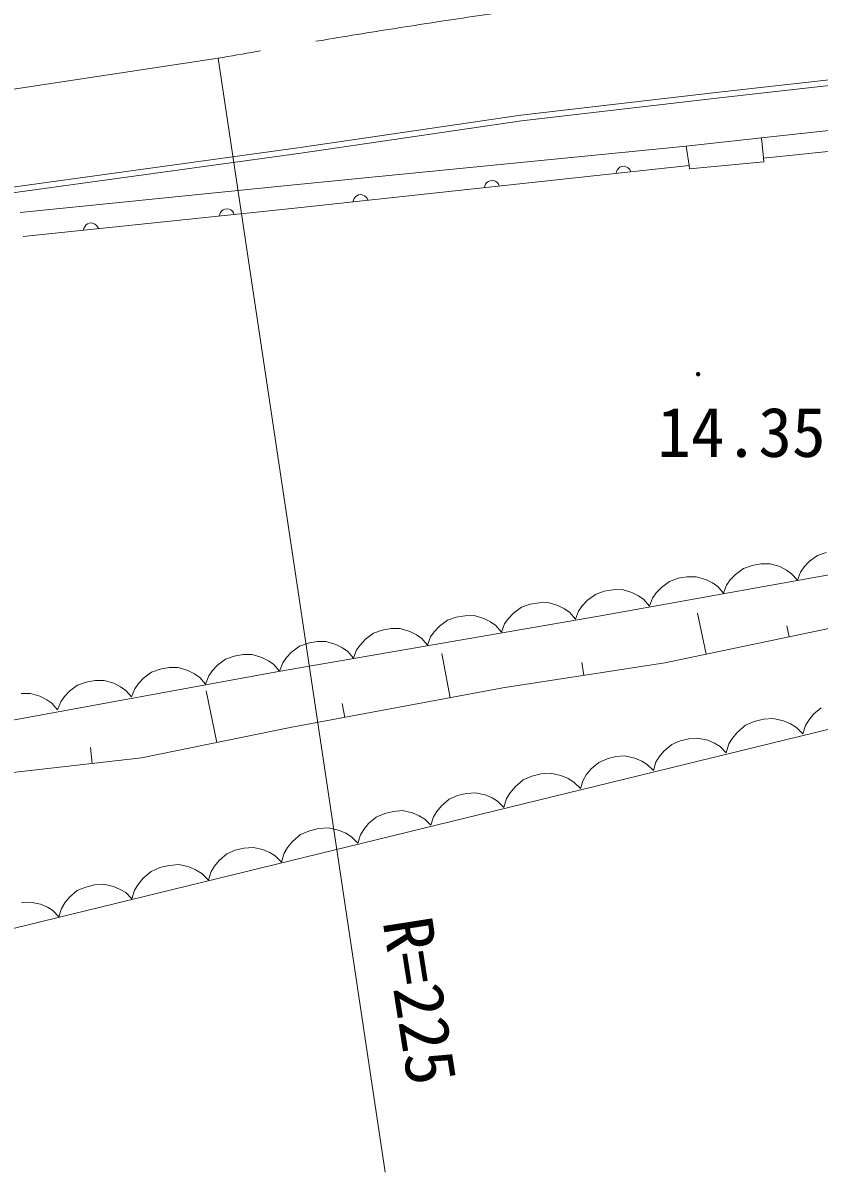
# Model space of a CAD drawing. Units: millimetres, scale not verified. Extents: x 40000 to 680000, y 20000 to 380000.
# Drawn here: x 234517 to 255716, y 280348 to 310952 of the extents above; entities that cross this region are included whole.
import ezdxf
from ezdxf.enums import TextEntityAlignment as Align

# ---------------------------------------------------------------- set-up
doc = ezdxf.new("R2010")
doc.units = ezdxf.units.MM
doc.header["$LTSCALE"] = 1000
doc.linetypes.add('CHAIN', pattern=[18.5, 12, -1.5, 3.5, -1.5])
for name, color, linetype, lineweight in [('M-BGD', 7, 'Continuous', 13), ('M-BMK', 2, 'CHAIN', 13), ('M-STR-HTXT', 7, 'Continuous', 13)]:
    doc.layers.add(name, color=color, linetype=linetype, lineweight=lineweight)
doc.styles.add('ＭＳ ゴシック', font='')
doc.styles.get('ＭＳ ゴシック').set_extended_font_data('MS Gothic')

msp = doc.modelspace()

# ---------------------------------------------------------------- linework, layer by layer
at = {"layer": 'M-BGD'}
for p, q in [((253125, 309117), (258621, 309739)), ((253142, 308968), (258636, 309589)), ((247777, 308496), (253125, 309117)), ((247797, 308347), (253142, 308968)), ((241899, 307636), (247777, 308496)), ((254188, 307897), (261163, 308659)), ((241920, 307487), (247797, 308347)), ((254188, 307897), (252181, 307670)), ((254188, 307897), (254239, 307353)), ((254239, 307353), (261246, 308072)), ((230476, 306059), (241899, 307636)), ((241654, 306631), (252181, 307670)), ((252181, 307670), (252260, 307154)), ((230497, 305910), (241920, 307487)), ((254239, 307353), (254243, 307255)), ((241753, 306020), (252260, 307154)), ((250310, 306944), (250321, 306993)), ((250321, 306993), (250340, 307036)), ((250340, 307036), (250376, 307080)), ((250376, 307080), (250413, 307108)), ((250413, 307108), (250459, 307129)), ((250459, 307129), (250523, 307136)), ((250523, 307136), (250572, 307125)), ((250572, 307125), (250614, 307105)), ((250614, 307105), (250658, 307070)), ((250658, 307070), (250686, 307033)), ((250686, 307033), (250707, 306987)), ((252269, 307066), (252260, 307154)), ((254243, 307255), (252269, 307066)), ((246818, 306615), (246838, 306658)), ((246838, 306658), (246873, 306702)), ((246873, 306702), (246911, 306730)), ((246911, 306730), (246957, 306751)), ((246957, 306751), (247020, 306758)), ((247020, 306758), (247070, 306747)), ((247070, 306747), (247112, 306727)), ((247112, 306727), (247156, 306692)), ((247156, 306692), (247184, 306655)), ((241654, 306631), (234444, 305903)), ((243371, 306323), (243408, 306352)), ((243408, 306352), (243454, 306373)), ((243454, 306373), (243518, 306380)), ((243518, 306380), (243567, 306369)), ((243567, 306369), (243609, 306349)), ((246808, 306566), (246818, 306615)), ((247184, 306655), (247205, 306609)), ((243305, 306188), (243316, 306237)), ((243316, 306237), (243336, 306280)), ((243336, 306280), (243371, 306323)), ((243609, 306349), (243653, 306314)), ((243653, 306314), (243682, 306277)), ((243682, 306277), (243703, 306231)), ((241753, 306020), (234519, 305268)), ((239746, 305811), (239757, 305861)), ((239757, 305861), (239776, 305903)), ((239776, 305903), (239812, 305947)), ((239812, 305947), (239849, 305975)), ((239849, 305975), (239895, 305996)), ((239895, 305996), (239959, 306002)), ((239959, 306002), (240008, 305991)), ((240008, 305991), (240050, 305972)), ((240050, 305972), (240094, 305936)), ((240094, 305936), (240122, 305899)), ((240122, 305899), (240143, 305853)), ((236129, 305435), (236140, 305484)), ((236140, 305484), (236160, 305527)), ((236160, 305527), (236195, 305571)), ((236195, 305571), (236232, 305599)), ((236232, 305599), (236278, 305619)), ((236278, 305619), (236342, 305626)), ((236342, 305626), (236391, 305615)), ((236391, 305615), (236434, 305595)), ((236434, 305595), (236477, 305560)), ((236477, 305560), (236505, 305523)), ((236505, 305523), (236526, 305476)), ((255457, 296611), (255321, 296465)), ((255673, 296770), (255457, 296611)), ((255903, 296851), (255673, 296770)), ((256124, 296279), (249798, 295148)), ((253488, 296265), (253351, 296120)), ((253703, 296425), (253488, 296265)), ((253933, 296506), (253703, 296425)), ((254169, 296547), (253933, 296506)), ((254412, 296549), (254169, 296547)), ((254669, 296473), (254412, 296549)), ((254848, 296382), (254669, 296473)), ((254987, 296285), (254848, 296382)), ((255139, 296108), (254987, 296285)), ((255223, 296326), (255139, 296108)), ((255321, 296465), (255223, 296326)), ((251733, 296080), (251518, 295920)), ((251963, 296161), (251733, 296080)), ((252199, 296202), (251963, 296161)), ((252442, 296204), (252199, 296202)), ((252700, 296127), (252442, 296204)), ((252878, 296037), (252700, 296127)), ((253017, 295939), (252878, 296037)), ((253253, 295981), (253169, 295763)), ((253351, 296120), (253253, 295981)), ((249763, 295734), (249548, 295575)), ((249993, 295815), (249763, 295734)), ((250229, 295857), (249993, 295815)), ((250472, 295859), (250229, 295857)), ((250730, 295782), (250472, 295859)), ((250908, 295691), (250730, 295782)), ((251047, 295594), (250908, 295691)), ((251381, 295774), (251283, 295635)), ((251518, 295920), (251381, 295774)), ((253169, 295763), (253017, 295939)), ((247793, 295389), (247578, 295230)), ((248023, 295470), (247793, 295389)), ((248259, 295511), (248023, 295470)), ((248502, 295513), (248259, 295511)), ((248760, 295437), (248502, 295513)), ((248938, 295346), (248760, 295437)), ((249077, 295249), (248938, 295346)), ((249411, 295429), (249313, 295290)), ((249548, 295575), (249411, 295429)), ((251200, 295418), (251047, 295594)), ((251283, 295635), (251200, 295418)), ((241326, 293676), (249798, 295148)), ((245823, 295044), (245608, 294884)), ((246053, 295125), (245823, 295044)), ((246289, 295166), (246053, 295125)), ((246533, 295168), (246289, 295166)), ((246790, 295091), (246533, 295168)), ((246968, 295001), (246790, 295091)), ((247441, 295084), (247343, 294945)), ((247578, 295230), (247441, 295084)), ((249230, 295072), (249077, 295249)), ((249313, 295290), (249230, 295072)), ((252711, 294141), (252481, 295234)), ((244083, 294779), (243853, 294699)), ((244319, 294821), (244083, 294779)), ((244563, 294823), (244319, 294821)), ((244820, 294746), (244563, 294823)), ((244998, 294656), (244820, 294746)), ((245471, 294738), (245373, 294599)), ((245608, 294884), (245471, 294738)), ((247107, 294903), (246968, 295001)), ((247260, 294727), (247107, 294903)), ((247343, 294945), (247260, 294727)), ((256023, 294836), (251606, 293909)), ((254919, 294604), (254857, 294899)), ((242113, 294434), (241883, 294353)), ((242349, 294476), (242113, 294434)), ((242593, 294478), (242349, 294476)), ((242850, 294401), (242593, 294478)), ((243638, 294539), (243501, 294393)), ((243853, 294699), (243638, 294539)), ((245137, 294558), (244998, 294656)), ((245290, 294382), (245137, 294558)), ((245373, 294599), (245290, 294382)), ((240379, 294130), (240143, 294089)), ((240623, 294132), (240379, 294130)), ((240880, 294055), (240623, 294132)), ((241668, 294194), (241531, 294048)), ((241883, 294353), (241668, 294194)), ((243028, 294310), (242850, 294401)), ((243167, 294213), (243028, 294310)), ((243320, 294036), (243167, 294213)), ((243403, 294254), (243320, 294036)), ((243501, 294393), (243403, 294254)), ((245894, 292978), (245675, 294156)), ((239698, 293848), (239561, 293702)), ((239913, 294008), (239698, 293848)), ((240143, 294089), (239913, 294008)), ((241058, 293965), (240880, 294055)), ((241197, 293867), (241058, 293965)), ((241350, 293691), (241197, 293867)), ((241433, 293909), (241350, 293691)), ((241531, 294048), (241433, 293909)), ((251606, 293909), (247299, 293240)), ((249453, 293574), (249399, 293920)), ((231564, 291898), (241326, 293676)), ((237728, 293503), (237591, 293357)), ((237943, 293663), (237728, 293503)), ((238173, 293743), (237943, 293663)), ((238409, 293785), (238173, 293743)), ((238653, 293787), (238409, 293785)), ((238910, 293710), (238653, 293787)), ((239088, 293620), (238910, 293710)), ((239227, 293522), (239088, 293620)), ((239380, 293346), (239227, 293522)), ((239463, 293564), (239380, 293346)), ((239561, 293702), (239463, 293564)), ((235973, 293317), (235758, 293158)), ((236203, 293398), (235973, 293317)), ((236439, 293440), (236203, 293398)), ((236683, 293442), (236439, 293440)), ((236940, 293365), (236683, 293442)), ((237118, 293274), (236940, 293365)), ((237257, 293177), (237118, 293274)), ((237493, 293218), (237410, 293001)), ((237591, 293357), (237493, 293218)), ((247299, 293240), (241679, 292193)), ((234713, 293096), (234469, 293094)), ((234970, 293020), (234713, 293096)), ((235148, 292929), (234970, 293020)), ((235287, 292832), (235148, 292929)), ((235621, 293012), (235523, 292873)), ((235758, 293158), (235621, 293012)), ((237410, 293001), (237257, 293177)), ((239675, 291787), (239396, 293162)), ((235440, 292655), (235287, 292832)), ((235523, 292873), (235440, 292655)), ((243084, 292455), (243014, 292831)), ((255773, 292714), (255569, 292540)), ((227576, 285203), (257301, 292464)), ((253993, 292349), (253758, 292248)), ((254238, 292409), (253993, 292349)), ((254492, 292428), (254238, 292409)), ((254767, 292366), (254492, 292428)), ((254960, 292284), (254767, 292366)), ((255113, 292192), (254960, 292284)), ((255442, 292386), (255354, 292241)), ((255569, 292540), (255442, 292386)), ((241679, 292193), (237671, 291381)), ((253544, 292065), (253411, 291903)), ((253758, 292248), (253544, 292065)), ((255285, 292018), (255113, 292192)), ((255354, 292241), (255285, 292018)), ((251792, 291735), (251587, 291561)), ((252015, 291831), (251792, 291735)), ((252248, 291889), (252015, 291831)), ((252491, 291907), (252248, 291889)), ((252753, 291848), (252491, 291907)), ((252937, 291770), (252753, 291848)), ((253082, 291682), (252937, 291770)), ((253246, 291516), (253082, 291682)), ((253318, 291750), (253246, 291516)), ((253411, 291903), (253318, 291750)), ((237671, 291381), (232437, 290785)), ((236363, 291232), (236314, 291659)), ((250306, 291411), (250073, 291354)), ((250549, 291430), (250306, 291411)), ((250810, 291370), (250549, 291430)), ((250994, 291292), (250810, 291370)), ((251461, 291407), (251373, 291261)), ((251587, 291561), (251461, 291407)), ((249645, 291084), (249518, 290929)), ((249850, 291258), (249645, 291084)), ((250073, 291354), (249850, 291258)), ((251140, 291204), (250994, 291292)), ((251304, 291039), (251140, 291204)), ((251373, 291261), (251304, 291039)), ((247835, 290791), (247620, 290608)), ((248069, 290892), (247835, 290791)), ((248314, 290952), (248069, 290892)), ((248569, 290971), (248314, 290952)), ((248844, 290909), (248569, 290971)), ((249037, 290827), (248844, 290909)), ((249189, 290735), (249037, 290827)), ((249431, 290784), (249362, 290561)), ((249518, 290929), (249431, 290784)), ((246567, 290450), (246325, 290432)), ((246829, 290391), (246567, 290450)), ((247487, 290446), (247395, 290293)), ((247620, 290608), (247487, 290446)), ((249362, 290561), (249189, 290735)), ((245868, 290278), (245664, 290105)), ((246092, 290375), (245868, 290278)), ((246325, 290432), (246092, 290375)), ((247013, 290313), (246829, 290391)), ((247158, 290225), (247013, 290313)), ((247323, 290059), (247158, 290225)), ((247395, 290293), (247323, 290059)), ((244150, 289897), (243926, 289801)), ((244383, 289954), (244150, 289897)), ((244625, 289973), (244383, 289954)), ((244887, 289914), (244625, 289973)), ((245071, 289835), (244887, 289914)), ((245216, 289747), (245071, 289835)), ((245537, 289950), (245449, 289805)), ((245664, 290105), (245537, 289950)), ((243722, 289627), (243595, 289472)), ((243926, 289801), (243722, 289627)), ((245380, 289582), (245216, 289747)), ((245449, 289805), (245380, 289582)), ((241911, 289334), (241697, 289152)), ((242146, 289435), (241911, 289334)), ((242391, 289495), (242146, 289435)), ((242645, 289515), (242391, 289495)), ((242920, 289453), (242645, 289515)), ((243113, 289370), (242920, 289453)), ((243266, 289278), (243113, 289370)), ((243438, 289104), (243266, 289278)), ((243507, 289327), (243438, 289104)), ((243595, 289472), (243507, 289327)), ((240168, 288918), (239945, 288822)), ((240401, 288975), (240168, 288918)), ((240644, 288994), (240401, 288975)), ((240906, 288934), (240644, 288994)), ((241090, 288856), (240906, 288934)), ((241564, 288989), (241471, 288837)), ((241697, 289152), (241564, 288989)), ((239740, 288648), (239614, 288493)), ((239945, 288822), (239740, 288648)), ((241235, 288768), (241090, 288856)), ((241399, 288603), (241235, 288768)), ((241471, 288837), (241399, 288603)), ((237930, 288355), (237715, 288172)), ((238164, 288456), (237930, 288355)), ((238409, 288516), (238164, 288456)), ((238664, 288536), (238409, 288516)), ((238939, 288473), (238664, 288536)), ((239132, 288391), (238939, 288473)), ((239284, 288299), (239132, 288391)), ((239457, 288125), (239284, 288299)), ((239526, 288348), (239457, 288125)), ((239614, 288493), (239526, 288348)), ((236420, 287996), (236187, 287939)), ((236662, 288015), (236420, 287996)), ((236924, 287955), (236662, 288015)), ((237582, 288010), (237490, 287858)), ((237715, 288172), (237582, 288010)), ((235963, 287843), (235759, 287669)), ((236187, 287939), (235963, 287843)), ((237108, 287877), (236924, 287955)), ((237253, 287789), (237108, 287877)), ((237418, 287624), (237253, 287789)), ((237490, 287858), (237418, 287624)), ((234720, 287537), (234478, 287518)), ((234982, 287478), (234720, 287537)), ((235166, 287399), (234982, 287478)), ((235311, 287311), (235166, 287399)), ((235632, 287514), (235544, 287369)), ((235759, 287669), (235632, 287514)), ((235476, 287146), (235311, 287311)), ((235544, 287369), (235476, 287146))]:
    msp.add_line(p, q, dxfattribs=at)
for radius in [50, 30, 10]:
    msp.add_circle((252495, 301596), radius, dxfattribs=at)
at = {"layer": 'M-BMK'}
msp.add_line((239712, 310011), (175088, 300313), dxfattribs=at)
msp.add_arc((279665, 87829), 225746, 91.78152, 100.19382, dxfattribs=at)
at = {"layer": 'M-STR-HTXT'}
msp.add_line((244164, 280348), (239712, 310011), dxfattribs=at)

# ---------------------------------------------------------------- texts
at = {"layer": 'M-BGD', "style": 'ＭＳ ゴシック'}
msp.add_text('14.35', height=1320, dxfattribs=at).set_placement((251405, 298998), align=Align.BOTTOM_LEFT)
at = {"layer": 'M-STR-HTXT', "style": 'ＭＳ ゴシック'}
msp.add_text('R=225', height=1320, rotation=278.9, dxfattribs=at).set_placement((243703, 286963), align=Align.BOTTOM_LEFT)

doc.saveas('drawing.dxf')
